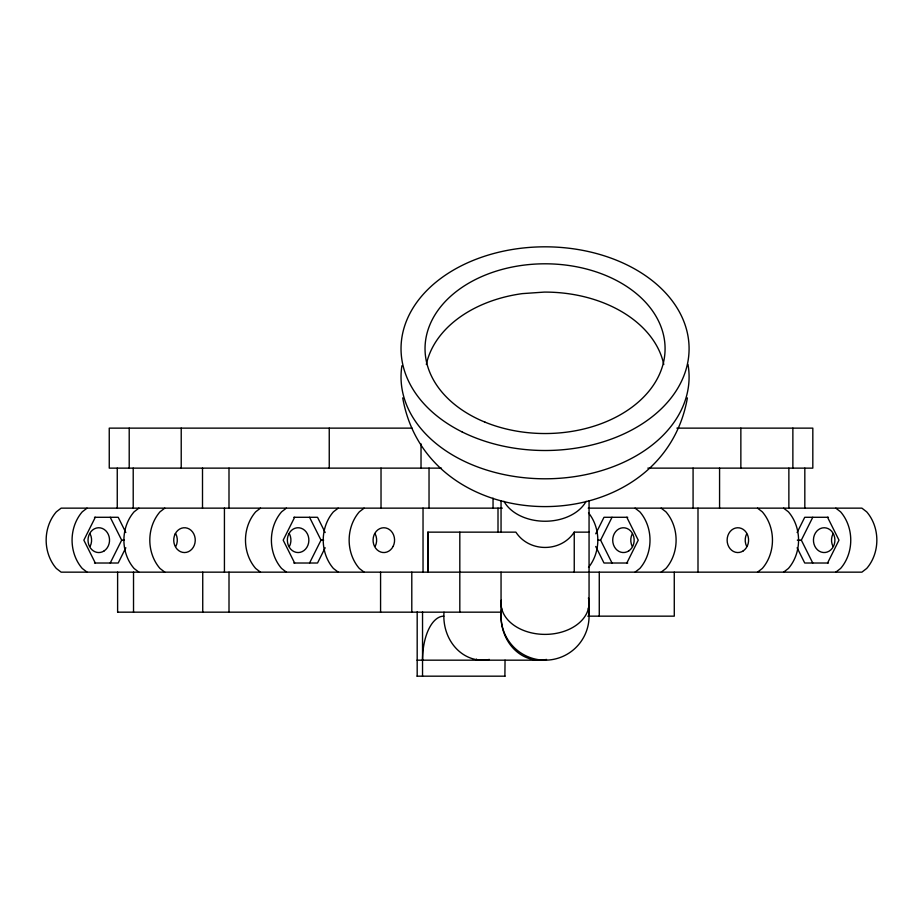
<?xml version="1.0" encoding="UTF-8"?>
<svg xmlns="http://www.w3.org/2000/svg" width="923" height="923" viewBox="0 0 923 923"><rect width="100%" height="100%" fill="white"/><g stroke="black" fill="none" stroke-linecap="round" stroke-linejoin="round"><path stroke-width="1.38" d="M504.893 676.178L505.043 660.176M687.404 397.894C661.803 542.828 428.307 542.828 402.716 397.894M95.3 517.284L83.855 540.151L95.3 563.018M110.229 563.018L121.674 540.151L110.229 517.284M125.828 547.777L118.202 563.018L94.481 563.018M294.633 517.284L283.188 540.151L294.633 563.018M309.563 563.018L321.008 540.151L309.563 517.284M325.161 547.777L317.535 563.018L293.814 563.018M595.739 533.794L603.988 517.284L627.721 517.284M612.018 563.018L600.596 540.151L612.018 517.284M626.821 563.018L638.243 540.151L626.821 517.284M797.114 532.525L804.729 517.284L828.462 517.284M812.759 563.018L801.337 540.151L812.759 517.284M827.562 563.018L838.984 540.151L827.562 517.284M589.059 532.144L574.221 532.144C560.976 552.542 529.133 552.542 515.888 532.144L427.811 532.144L427.811 572.156M783.615 572.156L788.427 568.441A40.001 34.601 -90 0 0 788.427 511.861L783.615 508.146M87.05 508.146L82.228 511.861A40.012 34.682 90 0 0 82.228 568.441L87.05 572.156M138.877 508.146L134.054 511.861A40.012 34.682 90 0 0 134.054 568.441L138.877 572.156M164.79 508.146L159.967 511.861A40.012 34.682 -90 0 0 159.967 568.441L164.79 572.156M260.471 508.146L255.648 511.861A40.012 34.682 -90 0 0 255.648 568.441L260.471 572.156M286.384 508.146L281.561 511.861A40.012 34.682 90 0 0 281.561 568.441L286.384 572.156M338.21 508.146L333.388 511.861A40.012 34.682 90 0 0 333.388 568.441L338.21 572.156M364.124 508.146L359.301 511.861A40.012 34.682 -90 0 0 359.301 568.441L364.124 572.156M635.059 572.156L639.87 568.441A40.012 34.601 -90 0 0 639.87 511.861L635.059 508.146M661.156 572.156L665.968 568.441A40.012 34.601 90 0 0 665.968 511.861L661.156 508.146M757.518 572.156L762.329 568.441A40.012 34.601 -90 0 0 762.329 511.861L757.518 508.146M835.811 572.156L840.622 568.441A40.012 34.601 -90 0 0 840.622 511.861L835.811 508.146M412.073 428.134L109.249 428.134L109.26 468.134L441.494 468.134M676.859 428.134L812.828 428.134L812.817 468.134L647.842 468.134M502.308 508.146L61.137 508.146L56.315 511.861A40.012 34.682 -90 0 0 56.315 568.441L61.137 572.156L861.897 572.156L866.709 568.441A40.001 34.601 -90 0 0 866.709 511.861L861.897 508.146L588.228 508.146M94.481 517.284L118.202 517.284L125.828 532.525M293.814 517.284L317.535 517.284L325.161 532.525M121.674 540.151L124.328 540.151M321.008 540.151L323.661 540.151M597.919 540.151L600.596 540.151M797.322 540.151L801.337 540.151M627.721 563.018L603.988 563.018L595.739 546.497M828.462 563.018L804.729 563.018L797.114 547.777M117.613 612.168L501.051 612.168M587.801 616.16L674.286 616.16L674.263 572.156M417.034 660.176L545.032 660.176M417.034 676.178L505.043 676.178M804.821 468.134L804.821 508.146M792.869 428.134L792.869 468.134M788.865 468.134L788.865 508.146M740.857 428.134L740.857 468.134M719.571 468.134L719.571 508.146M697.996 508.146L697.996 572.156M693.081 468.134L693.081 508.146M599.269 572.156L599.269 616.16M589.059 500.624L589.059 616.16M574.244 532.144L574.244 572.156M501.051 500.624L501.051 532.144M501.051 572.156L501.051 616.16M498.005 508.146L498.005 532.329M493.044 498.143L493.044 508.146M459.816 532.144L459.816 612.168M429.033 468.134L429.033 508.146M427.972 532.144L427.972 572.156M423.034 508.146L423.034 572.156M422.538 611.903L422.538 676.178M421.026 443.848L421.026 468.134M417.184 611.903L417.184 676.178M411.796 572.156L411.796 612.168M381.026 468.134L381.026 508.146M380.576 572.156L380.576 612.168M329.246 428.134L329.246 468.134M228.996 468.134L228.996 508.146M229.008 572.156L229.008 612.168M224.427 508.146L224.427 572.156M202.737 572.156L202.737 612.168M202.506 468.134L202.506 508.146M181.22 428.134L181.22 468.134M133.523 572.156L133.523 612.168M133.212 468.134L133.212 508.146M129.208 428.134L129.208 468.134M117.613 572.156L117.613 612.168M117.256 468.134L117.256 508.146M588.413 597.954A44.004 31.117 0 0 1 546.67 634.366A44.004 31.117 0 0 1 501.258 600.215M588.332 608.153A44.004 44.004 0 0 1 545.297 660.176A44.004 44.004 0 0 1 501.697 608.638M586.117 501.316A44.016 31.117 0 0 1 545.055 521.241A44.016 31.117 0 0 1 503.993 501.316M688.004 364.493A144.034 101.842 0 0 1 545.943 478.795A144.034 101.842 0 0 1 401.909 365.739M426.334 364.504A120.025 84.87 0 0 1 522.36 293.618L544.316 292.095A120.025 84.87 0 0 1 663.775 364.504M832.95 546.347A12.403 10.73 -90 0 1 832.95 533.944M632.209 546.347A12.403 10.73 -90 0 1 632.209 533.944M588.528 512.865A40.012 34.601 90 0 1 588.528 567.426M289.487 533.944A12.403 10.753 -90 0 1 289.487 546.347M90.154 533.944A12.403 10.753 -90 0 1 90.154 546.347M746.638 546.347A12.403 10.73 90 0 1 746.638 533.944M375.2 533.944A12.403 10.753 -90 0 1 375.2 546.347M175.866 533.944A12.403 10.753 -90 0 1 175.866 546.347M422.538 660.176A44.004 21.31 -90 0 1 443.836 616.16A44.004 38.512 90 0 1 443.998 612.214M476.533 660.176A11.999 5.815 -90 0 1 476.556 659.091M489.352 659.437A44.004 38.512 -90 0 1 443.836 616.16M546.554 659.437A44.004 38.512 -90 0 1 501.201 612.214M462.123 431.929A144.023 101.842 0 0 0 688.5 357.824A144.023 101.842 0 0 0 484.54 256.248A144.023 101.842 0 0 0 462.123 431.929M485.048 422.169A120.025 84.87 0 0 0 665.079 348.663A120.025 84.87 0 0 0 485.048 275.169A120.025 84.87 0 0 0 485.048 422.169M743.223 550.893A12.403 10.73 -90 0 0 743.223 529.41A12.403 10.73 -90 0 0 727.128 540.151A12.403 10.73 -90 0 0 743.223 550.893M393.14 546.347A12.403 10.753 -90 0 0 383.83 527.748A12.403 10.753 -90 0 0 374.507 546.347A12.403 10.753 -90 0 0 393.14 546.347M175.174 533.944A12.403 10.753 90 0 0 184.496 552.554A12.403 10.753 90 0 0 193.807 533.944A12.403 10.753 90 0 0 175.174 533.944M833.469 546.347A12.403 10.73 -90 0 0 824.181 527.748A12.403 10.73 -90 0 0 814.882 546.347A12.403 10.73 -90 0 0 833.469 546.347M628.794 550.893A12.403 10.73 -90 0 0 628.794 529.41A12.403 10.73 -90 0 0 612.71 540.151A12.403 10.73 -90 0 0 628.794 550.893M288.795 533.944A12.403 10.753 90 0 0 298.106 552.554A12.403 10.753 90 0 0 307.428 533.944A12.403 10.753 90 0 0 288.795 533.944M104.161 550.893A12.403 10.753 -90 0 0 104.161 529.41A12.403 10.753 -90 0 0 88.02 540.151A12.403 10.753 -90 0 0 104.161 550.893"/></g></svg>
